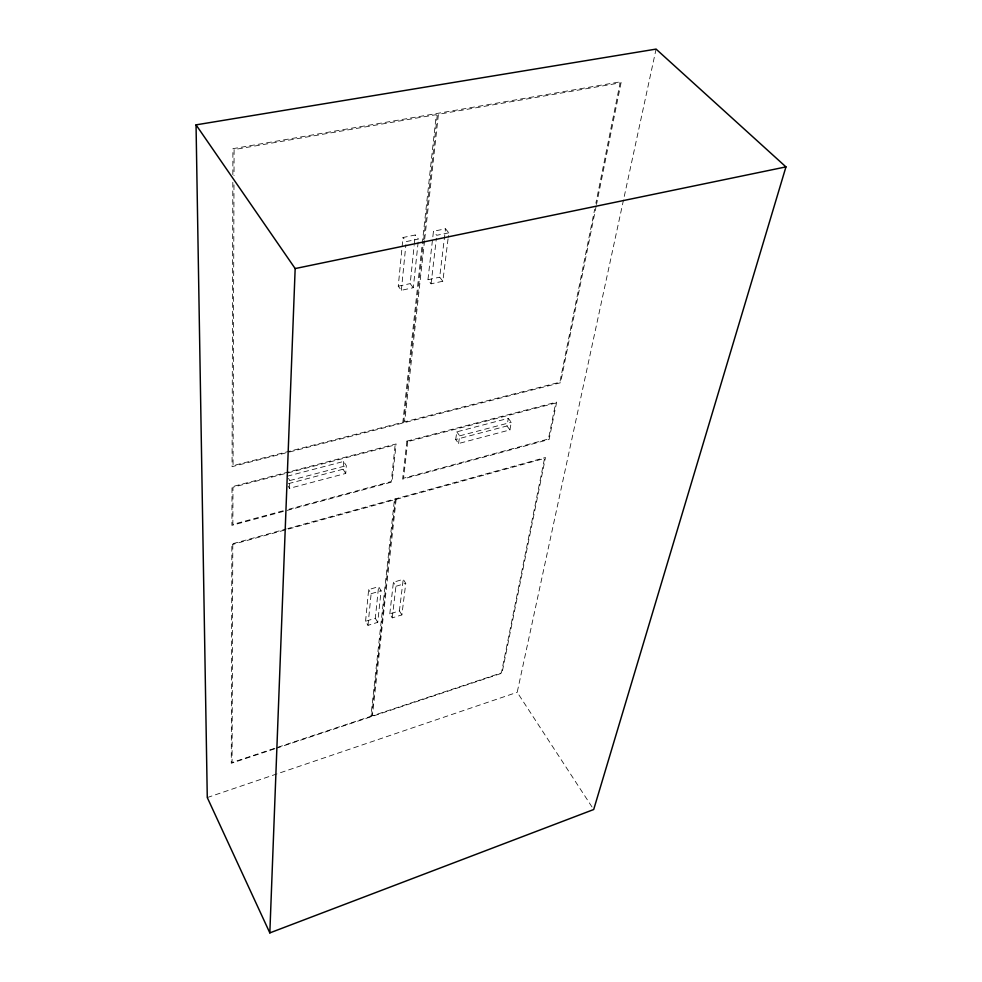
<?xml version="1.0" encoding="UTF-8"?>
<svg xmlns="http://www.w3.org/2000/svg" width="982" height="982" viewBox="0 0 982 982"><rect width="100%" height="100%" fill="white"/><g stroke="black" fill="none" stroke-linecap="round" stroke-linejoin="round"><path stroke-width="0.74" stroke-dasharray="4.91 3.68" d="M232.82 182.308L232.059 466.659L285.32 453.046M232.844 174.661L232.906 148.675L621.275 81.678L596.504 204.501M233.974 184.874L233.053 465.64L402.841 422.297L436.278 114.649L234.097 149.583L234.011 175.668M287.21 476.233L343.626 461.454L346.327 465.677L345.738 473.434L289.481 488.349L289.788 480.542L288.499 478.381M345.738 473.434L343.062 469.224L343.626 461.454M365.562 621.262L368.643 589.63L378.586 586.659L381.09 590.734L377.739 622.342L367.98 625.338L365.562 621.262L375.296 618.279L378.586 586.659M418.148 242.1L413.299 287.701L401.343 290.328L398.25 286.204L401.969 248.164M402.117 246.642L403.001 237.509L415.251 234.993L418.467 239.068L406.192 241.597L403.001 237.509M367.98 625.338L371.135 593.717L368.643 589.63M401.343 290.328L405.897 244.641M413.299 287.701L410.181 283.614L414.146 245.635M414.306 244.113L415.251 234.993M371.589 716.578L395.353 498.893M403.663 422.812L423.475 241.425M423.647 239.903L437.456 113.396M424.543 240.651L404.658 421.83L559.875 382.207L594.687 209.227M424.703 239.129L438.414 114.28L620.108 82.881L595.89 203.213M389.805 613.836L393.401 582.24L403.221 579.319L405.762 583.345L401.883 614.904L392.26 617.862L389.805 613.836L399.404 610.89L403.221 579.319M448.05 238.871L442.845 281.233L431.086 283.81L427.943 279.747L433.467 231.261L445.521 228.794L448.799 232.82L448.234 237.349M392.26 617.862L395.93 586.291L393.401 582.24M431.086 283.81L436.376 238.331M442.845 281.233L439.678 277.182L445.521 228.794M455.697 439.506L456.802 431.835L508.295 418.357L511.266 422.285L509.928 429.907L458.569 443.52L455.697 439.506L506.982 425.979L508.295 418.357M458.569 443.52L459.686 435.848L456.802 431.835M596.197 205.999L560.562 382.735L286.793 452.677M592.023 806.983L517.195 692.298L656.074 49.1M207.276 797.556L517.195 692.298M274.665 748.824L231.273 763.272L231.85 543.967L286.351 528.942M276.114 748.345L501.986 673.173L545.476 457.514L287.824 528.537M371.135 593.717L381.09 590.734M395.93 586.291L405.762 583.345M283.332 511.438L231.899 525.358L232.01 486.728L396.102 443.95L392.076 481.99L284.805 511.033M283.197 510.775L232.857 524.388L232.98 487.219L395.132 444.92L391.278 481.524L289.125 509.167M288.389 483.647L343.062 469.224M289.788 480.542L346.327 465.677M459.686 435.848L511.266 422.285M398.25 286.204L410.181 283.614M427.943 279.747L439.678 277.182M448.799 232.82L436.72 235.299L433.467 231.261M506.982 425.979L509.928 429.907M399.404 610.89L401.883 614.904M375.296 618.279L377.739 622.342M288.192 486.188L289.481 488.349M232.795 544.396L232.071 762.498L370.889 716.32L394.42 499.813L232.795 544.396M396.139 499.347L372.387 715.817L501.385 672.903L544.544 458.41L396.139 499.347M406.904 441.127L402.632 479.13L549.11 439.47L556.659 402.092L406.904 441.127M407.714 441.63L403.577 478.197L548.447 438.991L555.689 403.025L407.714 441.63"/><path stroke-width="1.47" d="M269.829 932.9L295.165 268.565L196.044 124.861L656.074 49.1L785.956 166.891L593.693 809.524L269.829 932.9L207.276 797.556L196.044 124.861M295.165 268.565L785.956 166.891"/></g></svg>
